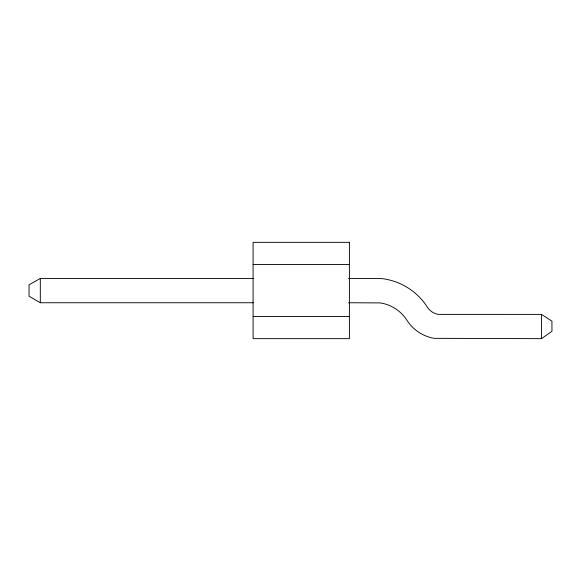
<?xml version="1.0" encoding="UTF-8"?>
<svg xmlns="http://www.w3.org/2000/svg" width="581" height="581" viewBox="0 0 581 581"><rect width="100%" height="100%" fill="white"/><g stroke="black" fill="none" stroke-linecap="round" stroke-linejoin="round"><path stroke-width="0.87" d="M348.477 302.745L380.323 302.904A38.912 38.912 0 0 1 407.245 320.705A40.205 40.205 0 0 0 434.203 338.338L541.521 338.658L551.95 331.323L551.95 321.191L541.521 314.394L438.241 314.386A15.912 15.912 0 0 1 428.422 308.584L424.413 302.89A63.206 63.206 0 0 0 384.114 278.902L380.221 278.481L348.469 278.481M253.316 278.481L40.314 278.481L29.05 284.784L29.05 296.23L40.314 302.745L253.316 302.745M253.091 264.544L349.399 264.544M253.091 316.442L349.399 316.442M541.521 314.394L541.521 338.658M40.314 278.481L40.314 302.745M349.399 242.342L253.091 242.342L253.091 338.643L349.399 338.643L349.399 242.342"/></g></svg>
